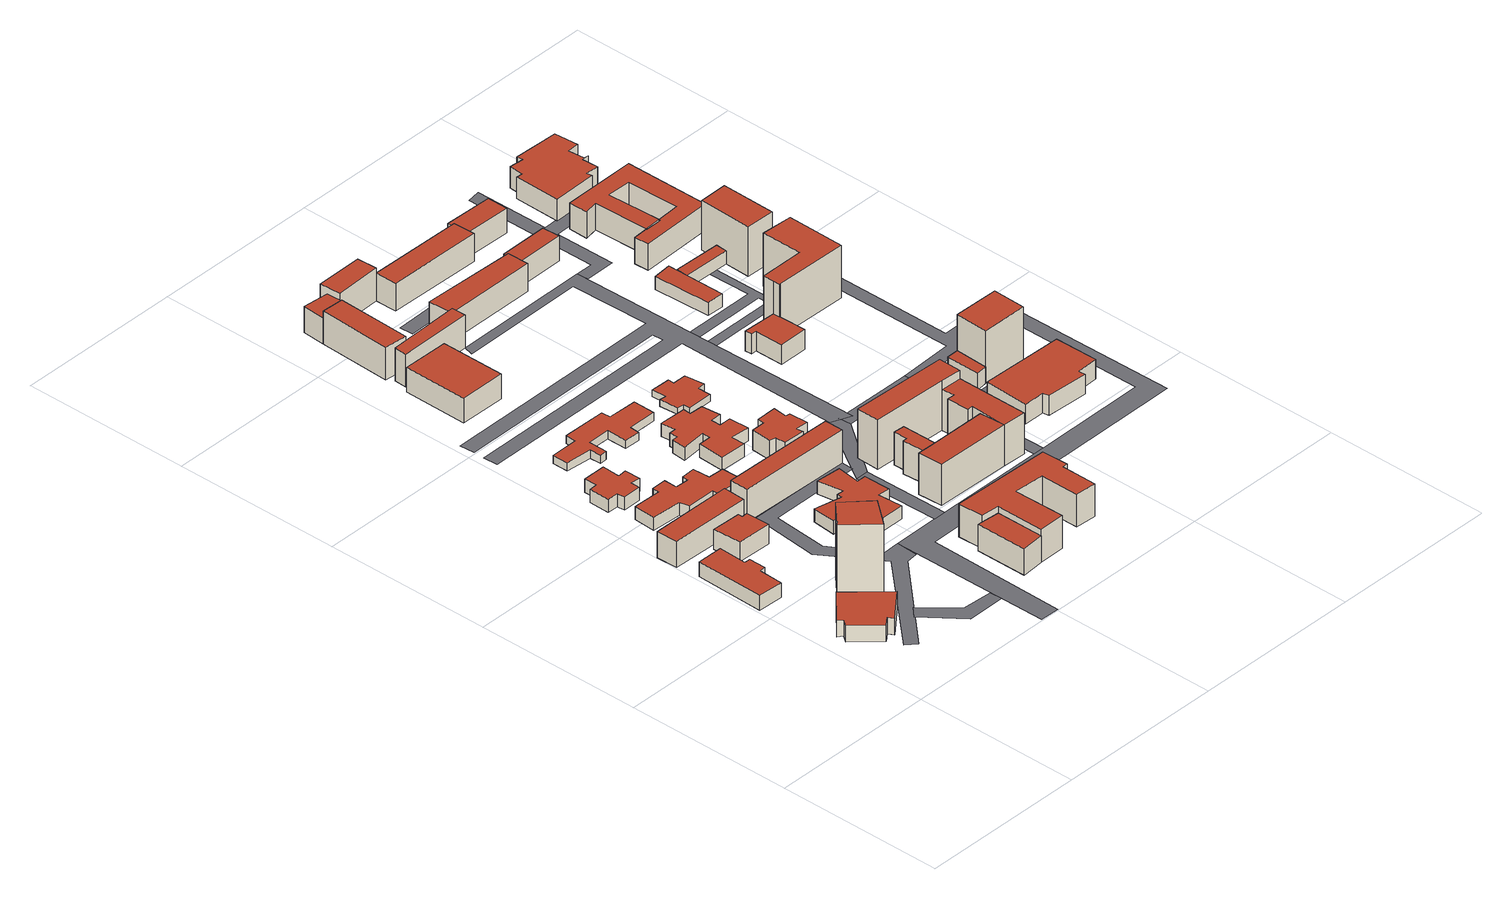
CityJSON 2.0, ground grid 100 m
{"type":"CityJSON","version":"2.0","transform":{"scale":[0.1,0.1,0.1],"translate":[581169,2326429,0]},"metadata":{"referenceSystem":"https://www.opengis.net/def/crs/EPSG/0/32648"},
"CityObjects":{
"building1":{"type":"Building","attributes":{"name":"Hoi_Truong_10-12"},"geometry":[{"type":"MultiSurface","lod":"2","boundaries":[[[0,1,2,3,4,5,6,7]],[[8,9,10,11,12,13,14,15]],[[9,1,0,8]],[[11,3,2,10]],[[15,7,6,14]],[[14,6,5,13]],[[13,5,4,12]],[[12,4,3,11]],[[8,0,7,15]],[[10,2,1,9]]],"semantics":{"surfaces":[{"type":"RoofSurface"},{"type":"FloorSurface"},{"type":"WallSurface"}],"values":[0,1,2,2,2,2,2,2,2,2]}}]},
"building2":{"type":"Building","attributes":{"name":"B1"},"geometry":[{"type":"MultiSurface","lod":"2","boundaries":[[[16,17,18,19,20,21,22,23]],[[24,25,26,27,28,29,30,31]],[[29,21,20,28]],[[25,17,16,24]],[[30,22,21,29]],[[31,23,22,30]],[[28,20,19,27]],[[24,16,23,31]],[[26,18,17,25]],[[27,19,18,26]]],"semantics":{"surfaces":[{"type":"RoofSurface"},{"type":"FloorSurface"},{"type":"WallSurface"}],"values":[0,1,2,2,2,2,2,2,2,2]}}]},
"building3":{"type":"Building","attributes":{"name":"Nha_Dieu_Hanh"},"geometry":[{"type":"MultiSurface","lod":"2","boundaries":[[[32,33,34,35]],[[36,37,38,39]],[[36,32,35,39]],[[37,33,32,36]],[[39,35,34,38]],[[38,34,33,37]]],"semantics":{"surfaces":[{"type":"RoofSurface"},{"type":"FloorSurface"},{"type":"WallSurface"}],"values":[0,1,2,2,2,2]}}]},
"building4":{"type":"Building","attributes":{"name":"G7"},"geometry":[{"type":"MultiSurface","lod":"2","boundaries":[[[40,41,42,43]],[[44,45,46,47]],[[47,43,42,46]],[[45,41,40,44]],[[46,42,41,45]],[[44,40,43,47]]],"semantics":{"surfaces":[{"type":"RoofSurface"},{"type":"FloorSurface"},{"type":"WallSurface"}],"values":[0,1,2,2,2,2]}}]},
"building5":{"type":"Building","attributes":{"name":"G8"},"geometry":[{"type":"MultiSurface","lod":"2","boundaries":[[[48,49,50,51,52,53]],[[54,55,56,57,58,59]],[[59,53,52,58]],[[58,52,51,57]],[[56,50,49,55]],[[54,48,53,59]],[[57,51,50,56]],[[55,49,48,54]]],"semantics":{"surfaces":[{"type":"RoofSurface"},{"type":"FloorSurface"},{"type":"WallSurface"}],"values":[0,1,2,2,2,2,2,2]}}]},
"building6":{"type":"Building","attributes":{"name":"C6"},"geometry":[{"type":"MultiSurface","lod":"2","boundaries":[[[60,61,62,63,64,65,66,67,68,69,70,71]],[[72,73,74,75,76,77,78,79,80,81,82,83]],[[77,65,64,76]],[[79,67,66,78]],[[78,66,65,77]],[[74,62,61,73]],[[73,61,60,72]],[[76,64,63,75]],[[83,71,70,82]],[[81,69,68,80]],[[80,68,67,79]],[[72,60,71,83]],[[75,63,62,74]],[[82,70,69,81]]],"semantics":{"surfaces":[{"type":"RoofSurface"},{"type":"FloorSurface"},{"type":"WallSurface"}],"values":[0,1,2,2,2,2,2,2,2,2,2,2,2,2]}}]},
"building7":{"type":"Building","attributes":{"name":"C2"},"geometry":[{"type":"MultiSurface","lod":"2","boundaries":[[[84,85,86,87,88,89,90,91,92,93,94,95,96,97,98,99]],[[100,101,102,103,104,105,106,107,108,109,110,111,112,113,114,115]],[[105,89,88,104]],[[107,91,90,106]],[[114,98,97,113]],[[112,96,95,111]],[[109,93,92,108]],[[102,86,85,101]],[[103,87,86,102]],[[100,84,99,115]],[[108,92,91,107]],[[113,97,96,112]],[[115,99,98,114]],[[104,88,87,103]],[[101,85,84,100]],[[106,90,89,105]],[[111,95,94,110]],[[110,94,93,109]]],"semantics":{"surfaces":[{"type":"RoofSurface"},{"type":"FloorSurface"},{"type":"WallSurface"}],"values":[0,1,2,2,2,2,2,2,2,2,2,2,2,2,2,2,2,2]}}]},
"building8":{"type":"Building","attributes":{"name":"G3"},"geometry":[{"type":"MultiSurface","lod":"2","boundaries":[[[116,117,118,119,120,121,122,123,124,125,126,127,128,129,130,131]],[[132,133,134,135,136,137,138,139,140,141,142,143,144,145,146,147]],[[147,131,130,146]],[[133,117,116,132]],[[137,121,120,136]],[[139,123,122,138]],[[136,120,119,135]],[[144,128,127,143]],[[135,119,118,134]],[[142,126,125,141]],[[146,130,129,145]],[[141,125,124,140]],[[140,124,123,139]],[[132,116,131,147]],[[145,129,128,144]],[[134,118,117,133]],[[143,127,126,142]],[[138,122,121,137]]],"semantics":{"surfaces":[{"type":"RoofSurface"},{"type":"FloorSurface"},{"type":"WallSurface"}],"values":[0,1,2,2,2,2,2,2,2,2,2,2,2,2,2,2,2,2]}}]},
"building9":{"type":"Building","attributes":{"name":"TTVH"},"geometry":[{"type":"MultiSurface","lod":"2","boundaries":[[[148,149,150,151,152]],[[153,154,155,156,157]],[[156,151,150,155]],[[155,150,149,154]],[[157,152,151,156]],[[154,149,148,153]],[[153,148,152,157]]],"semantics":{"surfaces":[{"type":"RoofSurface"},{"type":"FloorSurface"},{"type":"WallSurface"}],"values":[0,1,2,2,2,2,2]}}]},
"building10":{"type":"Building","attributes":{"name":"C4"},"geometry":[{"type":"MultiSurface","lod":"2","boundaries":[[[158,159,160,161,162,163,164,165,166,167,168,169,170,171,172,173]],[[174,175,176,177,178,179,180,181,182,183,184,185,186,187,188,189]],[[186,170,169,185]],[[189,173,172,188]],[[187,171,170,186]],[[183,167,166,182]],[[179,163,162,178]],[[181,165,164,180]],[[188,172,171,187]],[[178,162,161,177]],[[180,164,163,179]],[[185,169,168,184]],[[176,160,159,175]],[[182,166,165,181]],[[177,161,160,176]],[[184,168,167,183]],[[175,159,158,174]],[[174,158,173,189]]],"semantics":{"surfaces":[{"type":"RoofSurface"},{"type":"FloorSurface"},{"type":"WallSurface"}],"values":[0,1,2,2,2,2,2,2,2,2,2,2,2,2,2,2,2,2]}}]},
"building11":{"type":"Building","attributes":{"name":"Nha_Thi_Dau"},"geometry":[{"type":"MultiSurface","lod":"2","boundaries":[[[190,191,192,193]],[[194,195,196,197]],[[197,193,192,196]],[[196,192,191,195]],[[195,191,190,194]],[[194,190,193,197]]],"semantics":{"surfaces":[{"type":"RoofSurface"},{"type":"FloorSurface"},{"type":"WallSurface"}],"values":[0,1,2,2,2,2]}}]},
"building12":{"type":"Building","attributes":{"name":"B3"},"geometry":[{"type":"MultiSurface","lod":"2","boundaries":[[[198,199,200,201]],[[202,203,204,205]],[[204,200,199,203]],[[202,198,201,205]],[[203,199,198,202]],[[205,201,200,204]]],"semantics":{"surfaces":[{"type":"RoofSurface"},{"type":"FloorSurface"},{"type":"WallSurface"}],"values":[0,1,2,2,2,2]}}]},
"building13":{"type":"Building","attributes":{"name":"14C3"},"geometry":[{"type":"MultiSurface","lod":"2","boundaries":[[[206,207,208,209]],[[210,211,212,213]],[[213,209,208,212]],[[211,207,206,210]],[[212,208,207,211]],[[210,206,209,213]]],"semantics":{"surfaces":[{"type":"RoofSurface"},{"type":"FloorSurface"},{"type":"WallSurface"}],"values":[0,1,2,2,2,2]}}]},
"building14":{"type":"Building","attributes":{"name":"C3"},"geometry":[{"type":"MultiSurface","lod":"2","boundaries":[[[214,215,216,217,218,219,220,221,222,223,224,225,226,227,228,229,230,231,232,233]],[[234,235,236,237,238,239,240,241,242,243,244,245,246,247,248,249,250,251,252,253]],[[236,216,215,235]],[[246,226,225,245]],[[245,225,224,244]],[[250,230,229,249]],[[238,218,217,237]],[[240,220,219,239]],[[242,222,221,241]],[[244,224,223,243]],[[251,231,230,250]],[[247,227,226,246]],[[235,215,214,234]],[[248,228,227,247]],[[237,217,216,236]],[[252,232,231,251]],[[253,233,232,252]],[[239,219,218,238]],[[241,221,220,240]],[[243,223,222,242]],[[249,229,228,248]],[[234,214,233,253]]],"semantics":{"surfaces":[{"type":"RoofSurface"},{"type":"FloorSurface"},{"type":"WallSurface"}],"values":[0,1,2,2,2,2,2,2,2,2,2,2,2,2,2,2,2,2,2,2,2,2]}}]},
"building15":{"type":"Building","attributes":{"name":"Khoa_Y_Duoc"},"geometry":[{"type":"MultiSurface","lod":"2","boundaries":[[[254,255,256,257]],[[258,259,260,261]],[[259,255,254,258]],[[261,257,256,260]],[[258,254,257,261]],[[260,256,255,259]]],"semantics":{"surfaces":[{"type":"RoofSurface"},{"type":"FloorSurface"},{"type":"WallSurface"}],"values":[0,1,2,2,2,2]}}]},
"building16":{"type":"Building","attributes":{"name":"14C2"},"geometry":[{"type":"MultiSurface","lod":"2","boundaries":[[[262,263,264,265]],[[266,267,268,213]],[[267,263,262,266]],[[266,262,265,213]],[[268,264,263,267]],[[213,265,264,268]]],"semantics":{"surfaces":[{"type":"RoofSurface"},{"type":"FloorSurface"},{"type":"WallSurface"}],"values":[0,1,2,2,2,2]}}]},
"building17":{"type":"Building","attributes":{"name":"B2"},"geometry":[{"type":"MultiSurface","lod":"2","boundaries":[[[269,270,271,272,273,274,275,276,277,278,279,280]],[[153,157,281,282,283,284,285,286,287,288,289,154]],[[157,270,269,153]],[[153,269,280,154]],[[283,273,272,282]],[[287,277,276,286]],[[282,272,271,281]],[[154,280,279,289]],[[289,279,278,288]],[[286,276,275,285]],[[284,274,273,283]],[[285,275,274,284]],[[288,278,277,287]],[[281,271,270,157]]],"semantics":{"surfaces":[{"type":"RoofSurface"},{"type":"FloorSurface"},{"type":"WallSurface"}],"values":[0,1,2,2,2,2,2,2,2,2,2,2,2,2]}}]},
"building18":{"type":"Building","attributes":{"name":"C1"},"geometry":[{"type":"MultiSurface","lod":"2","boundaries":[[[290,291,292,293,294,295,296,297,298,299,300,301]],[[302,303,304,305,306,307,308,309,310,311,312,313]],[[303,291,290,302]],[[304,292,291,303]],[[313,301,300,312]],[[310,298,297,309]],[[302,290,301,313]],[[312,300,299,311]],[[305,293,292,304]],[[307,295,294,306]],[[311,299,298,310]],[[306,294,293,305]],[[308,296,295,307]],[[309,297,296,308]]],"semantics":{"surfaces":[{"type":"RoofSurface"},{"type":"FloorSurface"},{"type":"WallSurface"}],"values":[0,1,2,2,2,2,2,2,2,2,2,2,2,2]}}]},
"building19":{"type":"Building","attributes":{"name":"E2"},"geometry":[{"type":"MultiSurface","lod":"2","boundaries":[[[314,315,316,317,318,319]],[[320,321,322,323,324,325]],[[320,314,319,325]],[[321,315,314,320]],[[322,316,315,321]],[[325,319,318,324]],[[323,317,316,322]],[[324,318,317,323]]],"semantics":{"surfaces":[{"type":"RoofSurface"},{"type":"FloorSurface"},{"type":"WallSurface"}],"values":[0,1,2,2,2,2,2,2]}}]},
"building20":{"type":"Building","attributes":{"name":"14C1"},"geometry":[{"type":"MultiSurface","lod":"2","boundaries":[[[326,327,328,329]],[[330,331,332,333]],[[330,326,329,333]],[[333,329,328,332]],[[331,327,326,330]],[[332,328,327,331]]],"semantics":{"surfaces":[{"type":"RoofSurface"},{"type":"FloorSurface"},{"type":"WallSurface"}],"values":[0,1,2,2,2,2]}}]},
"building21":{"type":"Building","attributes":{"name":"E1"},"geometry":[{"type":"MultiSurface","lod":"2","boundaries":[[[334,335,336,337,338,339]],[[325,340,341,342,343,320]],[[343,338,337,342]],[[342,337,336,341]],[[325,334,339,320]],[[341,336,335,340]],[[340,335,334,325]],[[320,339,338,343]]],"semantics":{"surfaces":[{"type":"RoofSurface"},{"type":"FloorSurface"},{"type":"WallSurface"}],"values":[0,1,2,2,2,2,2,2]}}]},
"building22":{"type":"Building","attributes":{"name":"C5"},"geometry":[{"type":"MultiSurface","lod":"2","boundaries":[[[344,345,346,347,348,349,350,351,352,353,354,355]],[[356,357,358,359,360,361,362,363,364,365,366,367]],[[366,354,353,365]],[[363,351,350,362]],[[359,347,346,358]],[[360,348,347,359]],[[364,352,351,363]],[[362,350,349,361]],[[367,355,354,366]],[[365,353,352,364]],[[356,344,355,367]],[[358,346,345,357]],[[361,349,348,360]],[[357,345,344,356]]],"semantics":{"surfaces":[{"type":"RoofSurface"},{"type":"FloorSurface"},{"type":"WallSurface"}],"values":[0,1,2,2,2,2,2,2,2,2,2,2,2,2]}}]},
"building23":{"type":"Building","attributes":{"name":"E3"},"geometry":[{"type":"MultiSurface","lod":"2","boundaries":[[[368,369,370,371,372]],[[373,374,375,376,377]],[[374,369,368,373]],[[373,368,372,377]],[[377,372,371,376]],[[376,371,370,375]],[[375,370,369,374]]],"semantics":{"surfaces":[{"type":"RoofSurface"},{"type":"FloorSurface"},{"type":"WallSurface"}],"values":[0,1,2,2,2,2,2]}}]},
"building24":{"type":"Building","attributes":{"name":"KTX4"},"geometry":[{"type":"MultiSurface","lod":"2","boundaries":[[[378,379,380,381]],[[382,383,384,261]],[[261,381,380,384]],[[384,380,379,383]],[[383,379,378,382]],[[382,378,381,261]]],"semantics":{"surfaces":[{"type":"RoofSurface"},{"type":"FloorSurface"},{"type":"WallSurface"}],"values":[0,1,2,2,2,2]}}]},
"building25":{"type":"Building","attributes":{"name":"E4"},"geometry":[{"type":"MultiSurface","lod":"2","boundaries":[[[385,336,386,387,388,389,390,391,392]],[[393,341,394,395,396,397,373,398,377]],[[393,385,392,377]],[[341,336,385,393]],[[395,387,386,394]],[[373,390,389,397]],[[394,386,336,341]],[[397,389,388,396]],[[377,392,391,398]],[[398,391,390,373]],[[396,388,387,395]]],"semantics":{"surfaces":[{"type":"RoofSurface"},{"type":"FloorSurface"},{"type":"WallSurface"}],"values":[0,1,2,2,2,2,2,2,2,2,2]}}]},
"building26":{"type":"Building","attributes":{"name":"KTX2"},"geometry":[{"type":"MultiSurface","lod":"2","boundaries":[[[399,400,401,402]],[[403,404,405,333]],[[333,402,401,405]],[[404,400,399,403]],[[405,401,400,404]],[[403,399,402,333]]],"semantics":{"surfaces":[{"type":"RoofSurface"},{"type":"FloorSurface"},{"type":"WallSurface"}],"values":[0,1,2,2,2,2]}}]},
"building27":{"type":"Building","attributes":{"name":"A3"},"geometry":[{"type":"MultiSurface","lod":"2","boundaries":[[[406,407,408,409,410,411,412]],[[413,414,415,416,417,418,419]],[[419,412,411,418]],[[415,408,407,414]],[[416,409,408,415]],[[417,410,409,416]],[[413,406,412,419]],[[414,407,406,413]],[[418,411,410,417]]],"semantics":{"surfaces":[{"type":"RoofSurface"},{"type":"FloorSurface"},{"type":"WallSurface"}],"values":[0,1,2,2,2,2,2,2,2]}}]},
"building28":{"type":"Building","attributes":{"name":"KTX3"},"geometry":[{"type":"MultiSurface","lod":"2","boundaries":[[[420,421,422,423]],[[424,425,426,427]],[[424,420,423,427]],[[427,423,422,426]],[[425,421,420,424]],[[426,422,421,425]]],"semantics":{"surfaces":[{"type":"RoofSurface"},{"type":"FloorSurface"},{"type":"WallSurface"}],"values":[0,1,2,2,2,2]}}]},
"building29":{"type":"Building","attributes":{"name":"Cangteen_C1T"},"geometry":[{"type":"MultiSurface","lod":"2","boundaries":[[[428,429,430,431]],[[432,433,434,435]],[[435,431,430,434]],[[432,428,431,435]],[[433,429,428,432]],[[434,430,429,433]]],"semantics":{"surfaces":[{"type":"RoofSurface"},{"type":"FloorSurface"},{"type":"WallSurface"}],"values":[0,1,2,2,2,2]}}]},
"building30":{"type":"Building","attributes":{"name":"KTX1"},"geometry":[{"type":"MultiSurface","lod":"2","boundaries":[[[436,437,438,439]],[[440,441,442,443]],[[441,437,436,440]],[[442,438,437,441]],[[440,436,439,443]],[[443,439,438,442]]],"semantics":{"surfaces":[{"type":"RoofSurface"},{"type":"FloorSurface"},{"type":"WallSurface"}],"values":[0,1,2,2,2,2]}}]},
"building31":{"type":"Building","attributes":{"name":"A4"},"geometry":[{"type":"MultiSurface","lod":"2","boundaries":[[[444,445,446,447]],[[448,449,450,451]],[[449,445,444,448]],[[451,447,446,450]],[[448,444,447,451]],[[450,446,445,449]]],"semantics":{"surfaces":[{"type":"RoofSurface"},{"type":"FloorSurface"},{"type":"WallSurface"}],"values":[0,1,2,2,2,2]}}]},
"building32":{"type":"Building","attributes":{"name":"G2"},"geometry":[{"type":"MultiSurface","lod":"2","boundaries":[[[452,453,454,455,456,457,458,459]],[[460,461,462,463,464,465,466,467]],[[460,452,459,467]],[[461,453,452,460]],[[464,456,455,463]],[[467,459,458,466]],[[462,454,453,461]],[[463,455,454,462]],[[465,457,456,464]],[[466,458,457,465]]],"semantics":{"surfaces":[{"type":"RoofSurface"},{"type":"FloorSurface"},{"type":"WallSurface"}],"values":[0,1,2,2,2,2,2,2,2,2]}}]},
"building33":{"type":"Building","attributes":{"name":"C1T"},"geometry":[{"type":"MultiSurface","lod":"2","boundaries":[[[468,469,470,471]],[[472,473,432,435]],[[472,468,471,435]],[[432,470,469,473]],[[435,471,470,432]],[[473,469,468,472]]],"semantics":{"surfaces":[{"type":"RoofSurface"},{"type":"FloorSurface"},{"type":"WallSurface"}],"values":[0,1,2,2,2,2]}}]},
"building34":{"type":"Building","attributes":{"name":"A2"},"geometry":[{"type":"MultiSurface","lod":"2","boundaries":[[[474,475,476,477,478,479,480,481]],[[482,419,483,484,485,486,487,413]],[[483,476,475,419]],[[485,478,477,484]],[[487,480,479,486]],[[419,475,474,482]],[[484,477,476,483]],[[482,474,481,413]],[[413,481,480,487]],[[486,479,478,485]]],"semantics":{"surfaces":[{"type":"RoofSurface"},{"type":"FloorSurface"},{"type":"WallSurface"}],"values":[0,1,2,2,2,2,2,2,2,2]}}]},
"building35":{"type":"Building","attributes":{"name":"A5"},"geometry":[{"type":"MultiSurface","lod":"2","boundaries":[[[488,489,490,491]],[[492,493,494,495]],[[495,491,490,494]],[[494,490,489,493]],[[492,488,491,495]],[[493,489,488,492]]],"semantics":{"surfaces":[{"type":"RoofSurface"},{"type":"FloorSurface"},{"type":"WallSurface"}],"values":[0,1,2,2,2,2]}}]},
"building36":{"type":"Building","attributes":{"name":"THPT_Chuyen_Ngu"},"geometry":[{"type":"MultiSurface","lod":"2","boundaries":[[[496,497,498,499,500,501,498,502,503,504,505,506,507,508,509,502]],[[510,511,512,513,514,515,512,516,517,518,519,520,521,522,523,516]],[[519,505,504,518]],[[517,503,502,516]],[[513,499,498,512]],[[523,509,508,522]],[[511,497,496,510]],[[521,507,506,520]],[[516,502,509,523]],[[518,504,503,517]],[[515,501,500,514]],[[520,506,505,519]],[[522,508,507,521]],[[510,496,502,516]],[[512,498,501,515]],[[514,500,499,513]],[[516,502,498,512]],[[512,498,497,511]]],"semantics":{"surfaces":[{"type":"RoofSurface"},{"type":"FloorSurface"},{"type":"WallSurface"}],"values":[0,1,2,2,2,2,2,2,2,2,2,2,2,2,2,2,2,2]}}]},
"building37":{"type":"Building","attributes":{"name":"A1"},"geometry":[{"type":"MultiSurface","lod":"2","boundaries":[[[524,525,526,527]],[[528,529,530,531]],[[529,525,524,528]],[[531,527,526,530]],[[530,526,525,529]],[[528,524,527,531]]],"semantics":{"surfaces":[{"type":"RoofSurface"},{"type":"FloorSurface"},{"type":"WallSurface"}],"values":[0,1,2,2,2,2]}}]},
"building38":{"type":"Building","attributes":{"name":"GD2"},"geometry":[{"type":"MultiSurface","lod":"2","boundaries":[[[532,533,534,535,536,537,538,539,540,541,542,543,544,545,546]],[[547,548,549,550,551,552,553,554,555,556,557,558,559,560,561]],[[550,535,534,549]],[[558,543,542,557]],[[547,532,546,561]],[[561,546,545,560]],[[554,539,538,553]],[[559,544,543,558]],[[557,542,541,556]],[[556,541,540,555]],[[548,533,532,547]],[[549,534,533,548]],[[552,537,536,551]],[[560,545,544,559]],[[555,540,539,554]],[[553,538,537,552]],[[551,536,535,550]]],"semantics":{"surfaces":[{"type":"RoofSurface"},{"type":"FloorSurface"},{"type":"WallSurface"}],"values":[0,1,2,2,2,2,2,2,2,2,2,2,2,2,2,2,2]}}]},
"road1":{"type":"Road","geometry":[{"type":"MultiSurface","lod":"2","boundaries":[[[562,563,564,565,566,567]]]}]},
"road2":{"type":"Road","geometry":[{"type":"MultiSurface","lod":"2","boundaries":[[[568,569,570,571,572,573,574,575,576,577,578,579,205]]]}]},
"road3":{"type":"Road","geometry":[{"type":"MultiSurface","lod":"2","boundaries":[[[580,581,582,583]]]}]},
"road4":{"type":"Road","geometry":[{"type":"MultiSurface","lod":"2","boundaries":[[[584,585,586,587,588,589,590,591,592,593,258,594,595,596]]]}]},
"road5":{"type":"Road","geometry":[{"type":"MultiSurface","lod":"2","boundaries":[[[596,597,598,582,581]]]}]},
"road6":{"type":"Road","geometry":[{"type":"MultiSurface","lod":"2","boundaries":[[[580,583,599,600,601,602,603,604,605,606,607,572]]]}]},
"road7":{"type":"Road","geometry":[{"type":"MultiSurface","lod":"2","boundaries":[[[599,608,598,597,609,610,600]]]}]},
"road8":{"type":"Road","geometry":[{"type":"MultiSurface","lod":"2","boundaries":[[[611,612,613,614,615,616,617,618,619,620,621,622]]]}]},
"road9":{"type":"Road","geometry":[{"type":"MultiSurface","lod":"2","boundaries":[[[623,624,625,626]]]}]},
"road10":{"type":"Road","geometry":[{"type":"MultiSurface","lod":"2","boundaries":[[[627,628,629,630]]]}]},
"road11":{"type":"Road","geometry":[{"type":"MultiSurface","lod":"2","boundaries":[[[631,632,633,634,635,594]]]}]},
"road12":{"type":"Road","geometry":[{"type":"MultiSurface","lod":"2","boundaries":[[[636,637,638,639,609,640,626,641,642,602]]]}]}
},
"vertices":[
[490,600,100],[315,458,100],[296,490,100],[245,451,100],[110,598,100],[137,637,100],[110,658,100],[284,818,100],[490,600,0],[315,458,0],[296,490,0],[245,451,0],[110,598,0],[137,637,0],[110,658,0],[284,818,0],
[28,1496,90],[181,1494,90],[176,1326,90],[211,1326,90],[212,1226,90],[174,1221,90],[170,1080,90],[19,1086,90],[28,1496,0],[181,1494,0],[176,1326,0],[211,1326,0],[212,1226,0],[174,1221,0],[170,1080,0],[19,1086,0],
[482,1001,450],[628,859,450],[505,705,450],[346,869,450],[482,1001,0],[628,859,0],[505,705,0],[346,869,0],
[495,1751,160],[490,1619,160],[11,1628,160],[7,1753,160],[495,1751,0],[490,1619,0],[11,1628,0],[7,1753,0],
[420,1591,120],[420,1564,120],[455,1566,120],[459,1425,120],[257,1431,120],[245,1597,120],[420,1591,0],[420,1564,0],[455,1566,0],[459,1425,0],[257,1431,0],[245,1597,0],
[172,2310,80],[171,2385,80],[309,2386,80],[304,2279,80],[357,2284,80],[358,2188,80],[301,2192,80],[302,2140,80],[194,2139,80],[188,2183,80],[124,2187,80],[126,2308,80],[172,2310,0],[171,2385,0],[309,2386,0],[304,2279,0],[357,2284,0],[358,2188,0],[301,2192,0],[302,2140,0],[194,2139,0],[188,2183,0],[124,2187,0],[126,2308,0],
[337,2044,80],[340,2085,80],[426,2086,80],[426,2008,80],[507,2004,80],[509,2041,80],[590,2046,80],[596,1943,80],[688,1939,80],[691,1809,80],[521,1820,80],[521,1851,80],[352,1851,80],[340,1912,80],[163,1920,80],[170,2048,80],[337,2044,0],[340,2085,0],[426,2086,0],[426,2008,0],[507,2004,0],[509,2041,0],[590,2046,0],[596,1943,0],[688,1939,0],[691,1809,0],[521,1820,0],[521,1851,0],[352,1851,0],[340,1912,0],[163,1920,0],[170,2048,0],
[1114,1221,80],[1044,1225,80],[1053,1082,80],[918,1081,80],[939,1234,80],[890,1229,80],[890,1261,80],[734,1244,80],[747,1383,80],[909,1348,80],[911,1379,80],[951,1377,80],[929,1528,80],[1077,1517,80],[1059,1380,80],[1113,1380,80],[1114,1221,0],[1044,1225,0],[1053,1082,0],[918,1081,0],[939,1234,0],[890,1229,0],[890,1261,0],[734,1244,0],[747,1383,0],[909,1348,0],[911,1379,0],[951,1377,0],[929,1528,0],[1077,1517,0],[1059,1380,0],[1113,1380,0],
[1246,615,160],[1247,331,160],[1110,319,160],[1109,626,160],[1136,624,160],[1246,615,0],[1247,331,0],[1110,319,0],[1109,626,0],[1136,624,0],
[245,2661,50],[407,2662,50],[412,2724,50],[668,2723,50],[671,2670,50],[843,2664,50],[841,2534,50],[671,2534,50],[669,2479,50],[577,2481,50],[577,2601,50],[445,2601,50],[445,2491,50],[402,2487,50],[399,2555,50],[246,2568,50],[245,2661,0],[407,2662,0],[412,2724,0],[668,2723,0],[671,2670,0],[843,2664,0],[841,2534,0],[671,2534,0],[669,2479,0],[577,2481,0],[577,2601,0],[445,2601,0],[445,2491,0],[402,2487,0],[399,2555,0],[246,2568,0],
[475,3592,150],[474,3212,150],[199,3213,150],[203,3595,150],[475,3592,0],[474,3212,0],[199,3213,0],[203,3595,0],
[522,1626,200],[524,1735,200],[1203,1723,200],[1203,1611,200],[522,1626,0],[524,1735,0],[1203,1723,0],[1203,1611,0],
[354,4161,200],[342,3726,200],[208,3737,200],[224,4167,200],[354,4161,0],[342,3726,0],[208,3737,0],[224,4167,0],
[769,2420,80],[928,2414,80],[925,2368,80],[1006,2364,80],[1017,2253,80],[953,2250,80],[953,2195,80],[1023,2196,80],[1029,2077,80],[916,2084,80],[916,2002,80],[760,2005,80],[767,2163,80],[840,2163,80],[845,2211,80],[697,2199,80],[705,2285,80],[737,2285,80],[737,2333,80],[777,2334,80],[769,2420,0],[928,2414,0],[925,2368,0],[1006,2364,0],[1017,2253,0],[953,2250,0],[953,2195,0],[1023,2196,0],[1029,2077,0],[916,2084,0],[916,2002,0],[760,2005,0],[767,2163,0],[840,2163,0],[845,2211,0],[697,2199,0],[705,2285,0],[737,2285,0],[737,2333,0],[777,2334,0],
[669,3627,200],[230,3625,200],[235,3700,200],[668,3714,200],[669,3627,0],[230,3625,0],[235,3700,0],[668,3714,0],
[232,4300,160],[385,4287,160],[391,4161,160],[224,4167,160],[232,4300,0],[385,4287,0],[391,4161,0],
[1246,615,200],[1136,624,200],[1132,774,200],[1730,759,200],[1736,602,200],[1704,602,200],[1705,392,200],[1581,398,200],[1580,628,200],[1397,637,200],[1401,331,200],[1247,331,200],[1132,774,0],[1730,759,0],[1736,602,0],[1704,602,0],[1705,392,0],[1581,398,0],[1580,628,0],[1397,637,0],[1401,331,0],
[989,2011,120],[1069,2011,120],[1072,2052,120],[1193,2053,120],[1185,1971,120],[1212,1967,120],[1216,1855,120],[1140,1859,120],[1146,1818,120],[1019,1822,120],[1016,1884,120],[981,1892,120],[989,2011,0],[1069,2011,0],[1072,2052,0],[1193,2053,0],[1185,1971,0],[1212,1967,0],[1216,1855,0],[1140,1859,0],[1146,1818,0],[1019,1822,0],[1016,1884,0],[981,1892,0],
[1348,1156,200],[1337,1329,200],[1364,1329,200],[1363,1411,200],[1428,1407,200],[1429,1156,200],[1348,1156,0],[1337,1329,0],[1364,1329,0],[1363,1411,0],[1428,1407,0],[1429,1156,0],
[391,4205,200],[382,4330,200],[660,4334,200],[666,4215,200],[391,4205,0],[382,4330,0],[660,4334,0],[666,4215,0],
[1429,1156,250],[1709,1155,250],[1720,1005,250],[1268,1010,250],[1262,1158,250],[1348,1156,250],[1709,1155,0],[1720,1005,0],[1268,1010,0],[1262,1158,0],
[1101,2672,40],[1101,2636,40],[1182,2636,40],[1194,2518,40],[1148,2513,40],[1148,2438,40],[997,2437,40],[997,2478,40],[960,2483,40],[951,2594,40],[989,2590,40],[985,2676,40],[1101,2672,0],[1101,2636,0],[1182,2636,0],[1194,2518,0],[1148,2513,0],[1148,2438,0],[997,2437,0],[997,2478,0],[960,2483,0],[951,2594,0],[989,2590,0],[985,2676,0],
[1732,1431,300],[1280,1447,300],[1284,1582,300],[1860,1562,300],[1858,1427,300],[1732,1431,0],[1280,1447,0],[1284,1582,0],[1860,1562,0],[1858,1427,0],
[662,3862,170],[1222,3844,170],[1223,3717,170],[668,3714,170],[662,3862,0],[1222,3844,0],[1223,3717,0],
[1858,999,250],[1725,1224,250],[1695,1224,250],[1692,1356,250],[1738,1354,250],[1732,1431,250],[1732,1440,250],[1858,1427,250],[1858,999,0],[1725,1224,0],[1695,1224,0],[1692,1356,0],[1738,1354,0],[1732,1440,0],
[1228,4209,170],[1232,4079,170],[666,4088,170],[666,4215,170],[1228,4209,0],[1232,4079,0],[666,4088,0],
[1778,2546,120],[1781,2384,120],[1611,2383,120],[1611,2552,120],[1578,2552,120],[1575,2593,120],[1775,2587,120],[1778,2546,0],[1781,2384,0],[1611,2383,0],[1611,2552,0],[1578,2552,0],[1575,2593,0],[1775,2587,0],
[1518,3773,150],[1222,3771,150],[1225,3876,150],[1513,3878,150],[1518,3773,0],[1222,3771,0],[1225,3876,0],[1513,3878,0],
[2167,1536,100],[2100,1527,100],[2105,1729,100],[2175,1730,100],[2167,1536,0],[2100,1527,0],[2105,1729,0],[2175,1730,0],
[1517,4121,150],[1229,4125,150],[1228,4250,150],[1516,4244,150],[1517,4121,0],[1229,4125,0],[1228,4250,0],[1516,4244,0],
[1766,3273,80],[1770,2922,80],[1671,2926,80],[1656,3263,80],[1766,3273,0],[1770,2922,0],[1671,2926,0],[1656,3263,0],
[2553,1415,120],[2557,1160,120],[2428,1154,120],[2431,1113,120],[2180,1126,120],[2172,1162,120],[2048,1162,120],[2060,1428,120],[2553,1415,0],[2557,1160,0],[2428,1154,0],[2431,1113,0],[2180,1126,0],[2172,1162,0],[2048,1162,0],[2060,1428,0],
[2444,1726,320],[2439,1533,320],[2167,1536,320],[2175,1730,320],[2444,1726,0],[2439,1533,0],
[1775,2546,320],[1775,2587,320],[1774,2651,320],[2038,2652,320],[2037,2891,320],[2223,2883,320],[2219,2539,320],[1778,2546,320],[1775,2546,0],[1774,2651,0],[2038,2652,0],[2037,2891,0],[2223,2883,0],[2219,2539,0],
[2052,3215,80],[2049,3149,80],[1769,3152,80],[1772,3223,80],[2052,3215,0],[2049,3149,0],[1769,3152,0],[1772,3223,0],
[1838,3483,160],[1940,3485,160],[1940,3495,160],[2080,3504,160],[2067,3812,160],[1927,3816,160],[1838,3487,160],[1828,3815,160],[1747,3801,160],[1749,3913,160],[2185,3920,160],[2188,3414,160],[1752,3396,160],[1749,3482,160],[1838,3483,0],[1940,3485,0],[1940,3495,0],[2080,3504,0],[2067,3812,0],[1927,3816,0],[1838,3487,0],[1828,3815,0],[1747,3801,0],[1749,3913,0],[2185,3920,0],[2188,3414,0],[1752,3396,0],[1749,3482,0],
[2223,3318,300],[2217,2995,300],[2045,2998,300],[2054,3317,300],[2223,3318,0],[2217,2995,0],[2045,2998,0],[2054,3317,0],
[2087,4136,130],[2093,4042,130],[2015,4046,130],[2021,4012,130],[1757,4004,130],[1761,4278,130],[1801,4275,130],[1806,4360,130],[1890,4353,130],[1887,4390,130],[2156,4382,130],[2165,4239,130],[2095,4234,130],[2104,4140,130],[2128,4136,130],[2087,4136,0],[2093,4042,0],[2015,4046,0],[2021,4012,0],[1757,4004,0],[1761,4278,0],[1801,4275,0],[1806,4360,0],[1890,4353,0],[1887,4390,0],[2156,4382,0],[2165,4239,0],[2095,4234,0],[2104,4140,0],[2128,4136,0],
[709,355,0],[887,345,0],[892,272,0],[663,271,0],[490,489,0],[544,544,0],
[1201,1540,0],[649,1538,0],[624,1219,0],[784,955,0],[889,960,0],[881,828,0],[812,823,0],[337,319,0],[281,367,0],[755,880,0],[538,1207,0],[579,1617,0],
[1161,961,0],[1150,1469,0],[1228,1470,0],[1236,962,0],
[1413,2865,0],[56,2859,0],[50,2945,0],[1372,2952,0],[1366,3018,0],[55,3011,0],[49,3098,0],[1417,3105,0],[1404,3579,0],[653,3570,0],[1495,3634,0],[1528,1836,0],[1412,1885,0],
[1466,1874,0],[1472,1799,0],
[1893,965,0],[1955,965,0],[2641,969,0],[2636,1962,0],[2723,1953,0],[2736,846,0],[1019,831,0],[1009,8,0],[894,8,0],
[1878,1797,0],[1948,1872,0],[1958,965,0],
[1488,2781,0],[1946,2784,0],[1946,2838,0],[1499,2836,0],[1488,2898,0],[1935,2900,0],[1933,3148,0],[1979,3162,0],[1982,2643,0],[1906,2649,0],[1895,2729,0],[1516,2727,0],
[2266,3943,0],[584,3898,0],[578,3978,0],[2255,4029,0],
[2631,1518,0],[2636,1436,0],[1955,1432,0],[1963,1514,0],
[1597,3634,0],[1593,4441,0],[1674,4453,0],[1678,3568,0],[1501,3568,0],
[2642,1871,0],[2368,1876,0],[2363,1804,0],[1951,1802,0],[2271,1887,0],[2336,4016,0],[2346,1961,0]
]}
